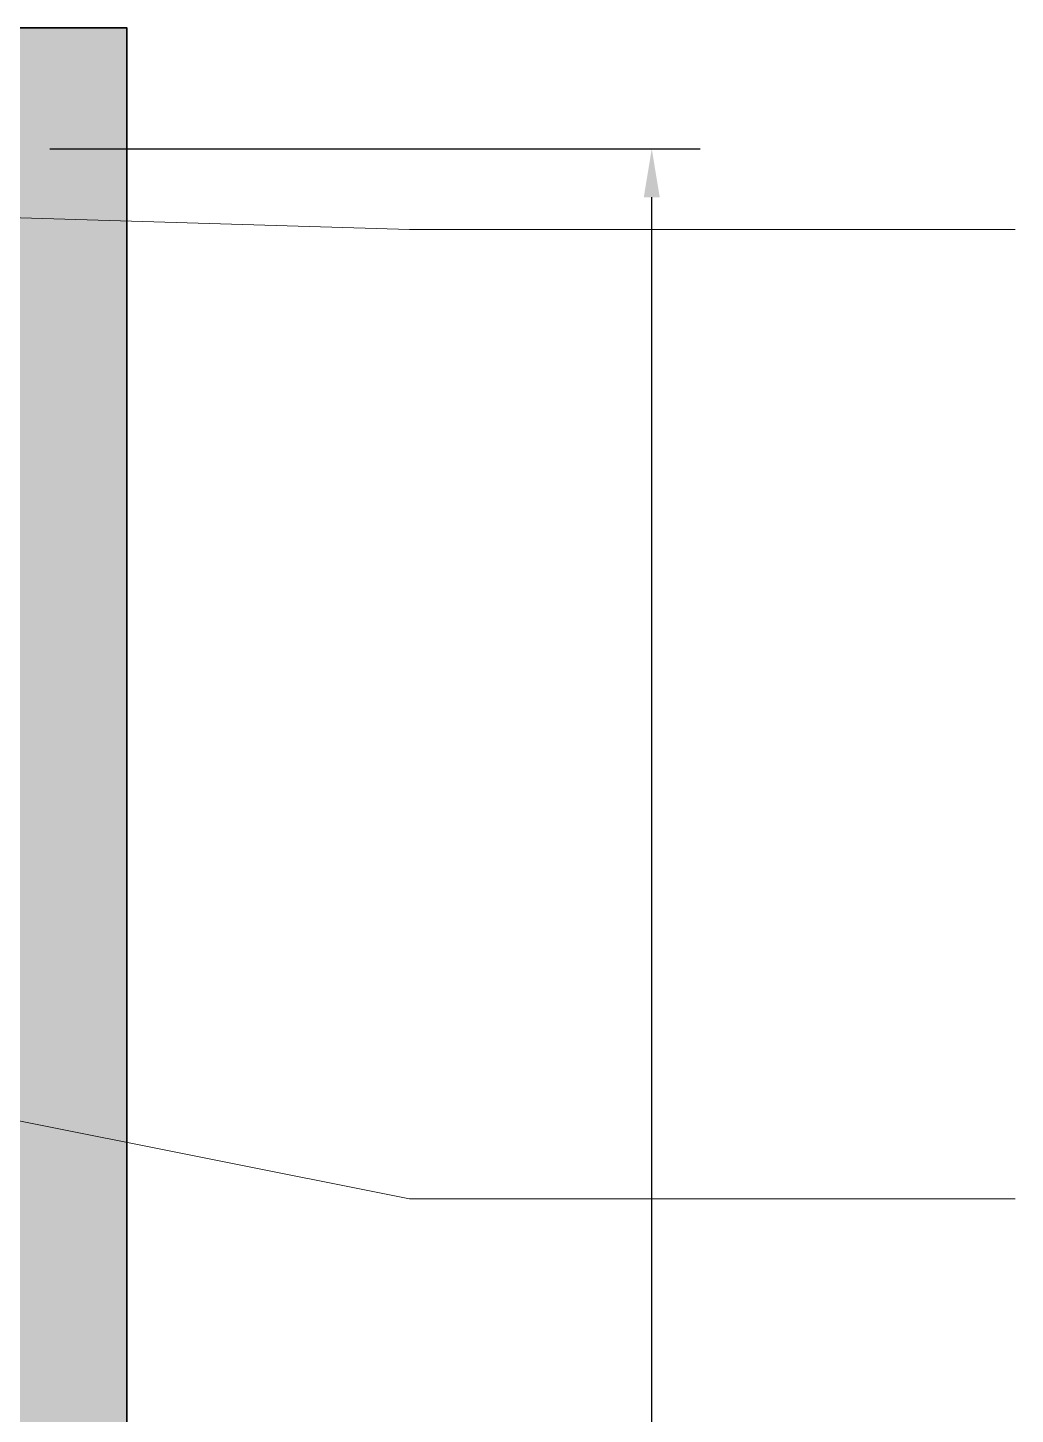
# Model space of a CAD drawing. Header units: millimetres. Extents: x -1336 to 24201, y -1370 to 16142.
# Drawn here: x 8828 to 10050, y 12633 to 14350 of the extents above; entities that cross this region are included whole.
import ezdxf

# ---------------------------------------------------------------- set-up
doc = ezdxf.new("R2010")
doc.units = ezdxf.units.MM
doc.layers.add('A-ELEVATION', color=7, linetype='Continuous', lineweight=13)
doc.layers.add('A-WALL-EXIST', color=7, linetype='Continuous', lineweight=35)

msp = doc.modelspace()

# ---------------------------------------------------------------- hatches: boundary and pattern name
at = {"layer": 'A-WALL-EXIST'}
h = msp.add_hatch(color=8, dxfattribs=at)
h.dxf.hatch_style = 1
h.paths.add_polyline_path([(8800, 4849), (8950, 4849), (8950, 14350), (8800, 14350)])

# ---------------------------------------------------------------- linework, layer by layer
at = {"color": 7}
for p, q in [((8855, 14200), (9660, 14200)), ((9600, 5059), (9600, 14140))]:
    msp.add_line(p, q, dxfattribs=at)
at = {"color": 0, "linetype": 'ByBlock'}
msp.add_solid([(9590.1, 14140), (9600, 14200), (9609.9, 14140)], dxfattribs=at)
at = {"layer": 'A-ELEVATION'}
for p, q in [((6000, 14200), (9300, 14100)), ((9300, 14100), (10050, 14100)), ((8800, 13000), (9300, 12900)), ((9300, 12900), (10050, 12900))]:
    msp.add_line(p, q, dxfattribs=at)
at = {"layer": 'A-WALL-EXIST'}
msp.add_lwpolyline([(8800, 4849), (8950, 4849), (8950, 14350), (8800, 14350)], close=True, dxfattribs=at)

doc.saveas('drawing.dxf')
